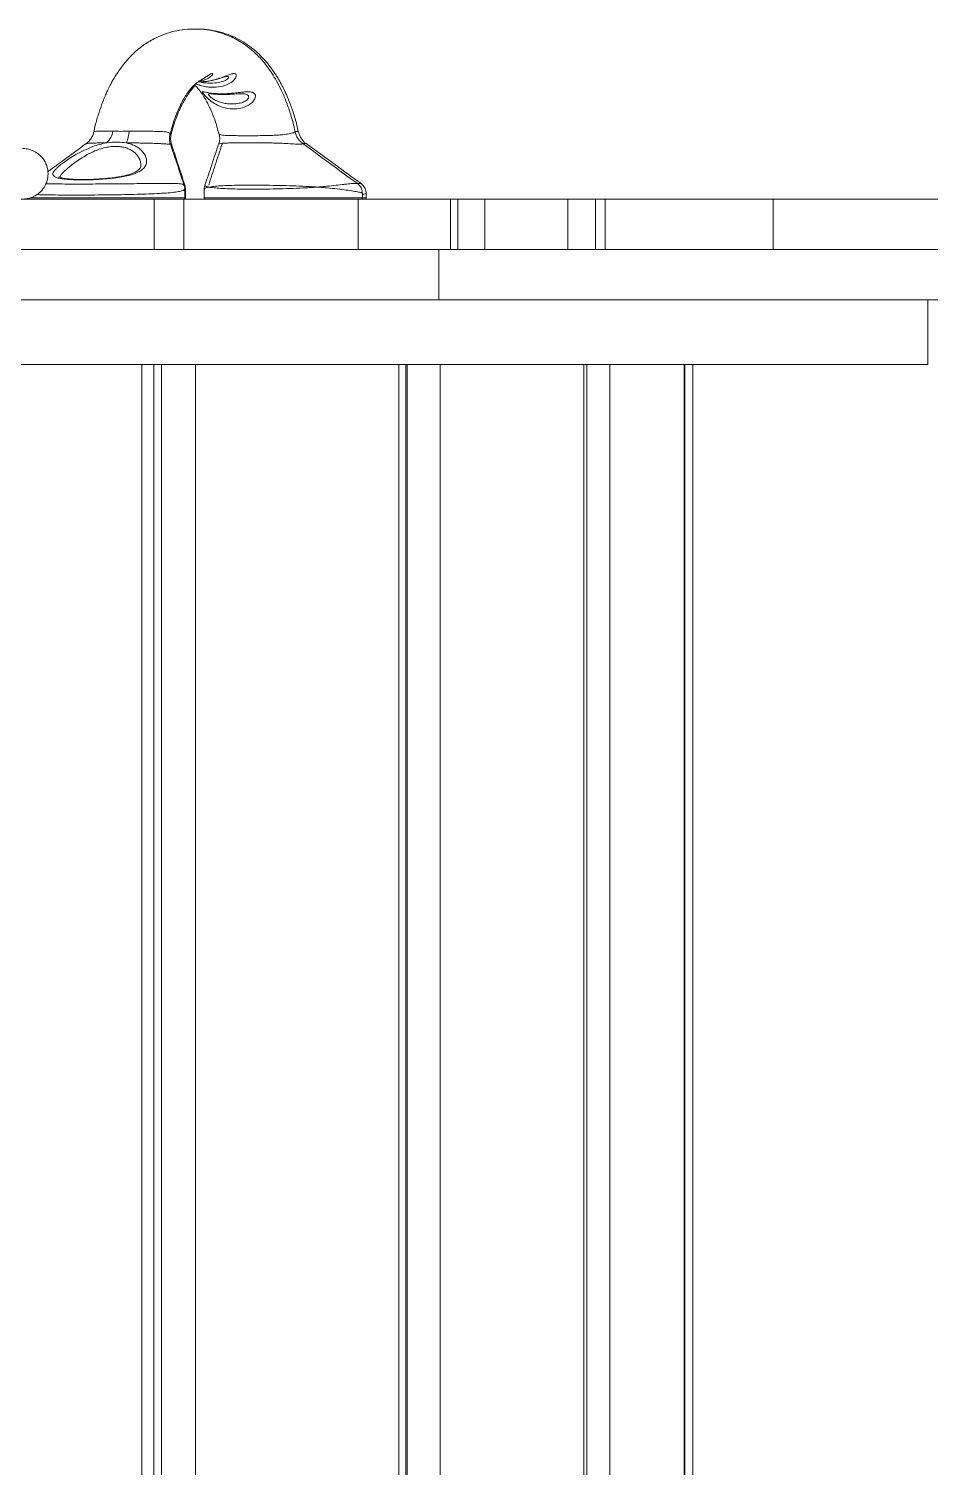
# Model space of a CAD drawing. Header units: millimetres. Extents: x -6304 to 6571, y -6082 to 4447.
# Drawn here: x 1156 to 1532, y 1258 to 1858 of the extents above; entities that cross this region are included whole.
import ezdxf

# ---------------------------------------------------------------- set-up
doc = ezdxf.new("R2010")
doc.units = ezdxf.units.MM
doc.layers.add('DIKOM_ОБЪЕКТ', color=7, linetype='Continuous')

msp = doc.modelspace()

# ---------------------------------------------------------------- linework, layer by layer
at = {"layer": 'DIKOM_ОБЪЕКТ', "color": 7, "linetype": 'Continuous', "lineweight": 15}
for p, q in [((1183.198, 1815.133), (1183.198, 1815.153)), ((1215.024, 1813.995), (1215.292, 1814.221)), ((1215.292, 1814.221), (1215.333, 1814.256)), ((1214.979, 1810.057), (1214.997, 1810.047)), ((1271.707, 1810.15), (1271.665, 1810.175)), ((1221.046, 1787.538), (1221.046, 1791.182)), ((1221.343, 1787.538), (1221.343, 1791.202)), ((1229.198, 1791.18), (1229.198, 1787.538)), ((1276.43, 1792.038), (1276.587, 1792.038)), ((1292.961, 1793.595), (1292.953, 1793.586)), ((1083.531, 1787.038), (1208.35, 1787.038)), ((1156.328, 1787.538), (1175.433, 1787.538)), ((1175.433, 1787.538), (1221.046, 1787.538)), ((1208.35, 1787.038), (1208.35, 1766.038)), ((1208.35, 1787.038), (1220.599, 1787.038)), ((1220.599, 1766.038), (1220.599, 1787.038)), ((1220.599, 1787.038), (1293.47, 1787.038)), ((1221.046, 1787.538), (1221.343, 1787.538)), ((1229.198, 1787.538), (1249.585, 1787.538)), ((1249.585, 1787.538), (1295.198, 1787.538)), ((1293.47, 1787.038), (1293.47, 1766.038)), ((1293.47, 1787.038), (1332.009, 1787.038)), ((1295.198, 1787.538), (1295.198, 1789.445)), ((1295.198, 1787.538), (1296.766, 1787.538)), ((1296.766, 1787.538), (1296.766, 1789.433)), ((1332.009, 1766.038), (1332.009, 1787.038)), ((1332.009, 1787.038), (1335.047, 1787.038)), ((1335.047, 1766.038), (1335.047, 1787.038)), ((1335.047, 1787.038), (1346.367, 1787.038)), ((1346.367, 1787.038), (1346.367, 1766.038)), ((1346.367, 1787.038), (1380.94, 1787.038)), ((1380.94, 1766.038), (1380.94, 1787.038)), ((1380.94, 1787.038), (1392.449, 1787.038)), ((1392.449, 1766.038), (1392.449, 1787.038)), ((1392.449, 1787.038), (1396.502, 1787.038)), ((1396.502, 1766.038), (1396.502, 1787.038)), ((1396.502, 1787.038), (1466.666, 1787.038)), ((1466.666, 1787.038), (1466.666, 1766.038)), ((1466.666, 1787.038), (2068.478, 1787.038)), ((1327.104, 1766.038), (879.17, 1766.038)), ((1293.47, 1766.038), (1327.104, 1766.038)), ((1327.104, 1745.038), (1327.104, 1766.038)), ((1327.104, 1766.038), (2068.478, 1766.038)), ((1466.666, 1766.038), (2068.478, 1766.038)), ((410.93, 1745.038), (1327.104, 1745.038)), ((1327.104, 1745.038), (879.17, 1745.038)), ((1327.104, 1745.038), (2068.478, 1745.038)), ((1531.221, 1718.038), (1531.221, 1745.038)), ((1531.263, 1718.038), (1531.263, 1745.038)), ((206.813, 1718.038), (1531.221, 1718.038)), ((1203.073, -727.962), (1203.073, 1718.038)), ((1208.073, -727.962), (1208.073, 1718.038)), ((1211.391, -727.962), (1211.391, 1718.038)), ((1225.533, 1718.038), (1225.533, -727.962)), ((1310.386, -727.962), (1310.386, 1718.038)), ((1313.315, -727.962), (1313.315, 1718.038)), ((1313.959, -727.962), (1313.959, 1718.038)), ((1327.619, 1718.038), (1327.619, -727.962)), ((1387.62, -727.962), (1387.62, 1718.038)), ((1388.959, -727.962), (1388.959, 1718.038)), ((1398.453, 1718.038), (1398.453, -727.962)), ((1429.511, -727.962), (1429.511, 1718.038)), ((1429.852, -727.962), (1429.852, 1718.038)), ((1433.207, 1718.038), (1433.207, -727.962)), ((1531.263, 1718.038), (1531.221, 1718.038))]:
    msp.add_line(p, q, dxfattribs=at)
for centre, radius, start, end in [((1182.227, 1817.013), 8.986, 313.596635, 349.42639), ((1182.998, 1816.525), 14.919, 336.201872, 355.539202), ((1220.546, 1787.538), 0.5, 270, 0), ((1220.843, 1787.538), 0.5, 270, 0), ((1229.698, 1787.538), 0.5, 180, 270), ((1294.698, 1787.538), 0.5, 270, 0), ((1296.266, 1787.538), 0.5, 270, 0)]:
    msp.add_arc(centre, radius, start, end, dxfattribs=at)
for points, knots in [([(1267.105, 1815.159), (1266.961, 1815.863), (1266.405, 1818.583), (1265.13, 1822.893), (1263.354, 1827.979), (1261.416, 1832.446), (1259.436, 1836.287), (1257.39, 1839.668), (1255.38, 1842.517), (1253.422, 1844.915), (1251.704, 1846.77), (1250.161, 1848.263), (1248.522, 1849.695), (1246.532, 1851.243), (1244.089, 1852.865), (1241.294, 1854.39), (1238.333, 1855.672), (1234.718, 1856.868), (1230.46, 1857.766), (1225.668, 1858.129), (1221.054, 1857.909), (1216.549, 1857.141), (1212.274, 1855.852), (1208.718, 1854.286), (1205.884, 1852.688), (1203.469, 1851.071), (1200.975, 1849.103), (1198.277, 1846.561), (1195.569, 1843.465), (1193.16, 1840.154), (1191.158, 1836.9), (1189.812, 1834.379), (1188.888, 1832.488), (1188.147, 1830.879), (1187.269, 1828.819), (1186.143, 1825.914), (1184.849, 1822.007), (1183.765, 1818.258), (1183.263, 1815.794), (1183.131, 1815.147)], [0, 0, 0, 0, 0.0129598, 0.0500654, 0.0866977, 0.1220963, 0.1554208, 0.1858904, 0.2176803, 0.2436793, 0.2657863, 0.2841166, 0.300288, 0.3212746, 0.3475108, 0.3741386, 0.3998607, 0.4244497, 0.4624214, 0.4969105, 0.5296302, 0.5630544, 0.5979444, 0.6315734, 0.6553106, 0.6782216, 0.7049758, 0.7379907, 0.7737066, 0.8097036, 0.8407907, 0.8651724, 0.8754472, 0.8884244, 0.904865, 0.9243888, 0.9544466, 0.98804, 1, 1, 1, 1]), ([(1268.454, 1815.152), (1268.262, 1816.072), (1267.647, 1819.012), (1266.349, 1823.231), (1264.909, 1827.267), (1263.748, 1830.053), (1262.938, 1831.839), (1262.251, 1833.26), (1261.596, 1834.543), (1260.871, 1835.884), (1260.053, 1837.308), (1258.845, 1839.273), (1257.232, 1841.634), (1255.184, 1844.238), (1252.72, 1846.952), (1249.869, 1849.569), (1246.57, 1852.003), (1243.084, 1854.048), (1239.188, 1855.774), (1234.905, 1857.098), (1230.387, 1857.841), (1227.275, 1858.14), (1225.73, 1858.031), (1225.683, 1858.028)], [0, 0, 0, 0, 0.0338999, 0.1082832, 0.1718033, 0.2088952, 0.2375163, 0.2581515, 0.2791802, 0.3022942, 0.3276052, 0.3552341, 0.4110574, 0.4666764, 0.5204619, 0.5966526, 0.6640646, 0.7287735, 0.7955974, 0.8653718, 0.9322365, 0.9979438, 1, 1, 1, 1]), ([(1226.563, 1835.983), (1227.883, 1836.019), (1230.433, 1836.089), (1233.945, 1836.954), (1236.996, 1837.978), (1239.263, 1838.883), (1240.667, 1839.328), (1241.607, 1839.484), (1242.109, 1839.415), (1242.522, 1839.05), (1242.608, 1838.591), (1242.335, 1837.626), (1241.395, 1836.362), (1239.165, 1834.874), (1236.052, 1833.859), (1232.764, 1833.617), (1229.874, 1833.923), (1227.634, 1834.389), (1226.23, 1834.976), (1225.612, 1835.235)], [0, 0, 0, 0, 0.0967612, 0.1869085, 0.2455017, 0.3185146, 0.3633466, 0.377422, 0.4249052, 0.4371836, 0.4839018, 0.5055945, 0.5783201, 0.6487665, 0.7428464, 0.8384542, 0.8956021, 0.9540302, 1, 1, 1, 1]), ([(1226.518, 1835.951), (1227.126, 1835.951), (1228.476, 1835.951), (1230.518, 1836.188), (1232.513, 1836.562), (1234.233, 1836.991), (1235.681, 1837.417), (1236.843, 1837.782), (1237.711, 1838.049), (1238.3, 1838.212), (1238.596, 1838.265), (1238.58, 1838.263), (1238.575, 1838.262)], [0, 0, 0, 0, 0.1361797, 0.3019167, 0.4433697, 0.5690077, 0.6785254, 0.7697912, 0.8471059, 0.9095391, 0.9705746, 1, 1, 1, 1]), ([(1226.925, 1836.239), (1227.064, 1836.308), (1228.142, 1836.841), (1229.672, 1837.867), (1230.972, 1838.722), (1231.789, 1839.208), (1232.265, 1839.427), (1232.704, 1839.469), (1232.778, 1839.253), (1232.499, 1838.704), (1231.628, 1837.886), (1229.619, 1836.822), (1227.778, 1836.447), (1226.785, 1836.245)], [0, 0, 0, 0, 0.021503, 0.1667777, 0.2600436, 0.2849509, 0.3677976, 0.406794, 0.5101127, 0.546103, 0.6923386, 0.8340276, 1, 1, 1, 1]), ([(1226.967, 1836.013), (1227.182, 1835.956), (1228.235, 1835.679), (1229.688, 1835.537), (1231.945, 1835.413), (1234.298, 1835.524), (1236.726, 1836.009), (1238.335, 1836.68), (1239.005, 1837.202), (1239.304, 1837.614), (1239.349, 1837.882), (1239.178, 1838.147), (1238.876, 1838.234), (1238.596, 1838.269), (1238.497, 1838.258), (1238.477, 1838.256)], [0, 0, 0, 0, 0.0356972, 0.1756451, 0.2449547, 0.4223404, 0.5888315, 0.7026828, 0.7839759, 0.810298, 0.8796085, 0.9085453, 0.9777211, 0.9955575, 1, 1, 1, 1]), ([(1227.51, 1836.551), (1227.701, 1836.656), (1228.314, 1836.991), (1229.153, 1837.515), (1229.958, 1838.012), (1230.474, 1838.323), (1230.739, 1838.459), (1230.717, 1838.45), (1230.71, 1838.446)], [0, 0, 0, 0, 0.1177763, 0.3778274, 0.5817504, 0.7581476, 0.9139961, 1, 1, 1, 1]), ([(1214.94, 1814.193), (1215.248, 1815.377), (1215.937, 1818.024), (1217.183, 1821.588), (1218.564, 1824.921), (1219.942, 1827.687), (1221.308, 1830.028), (1222.581, 1831.886), (1223.682, 1833.273), (1224.554, 1834.237), (1225.241, 1834.911), (1225.776, 1835.385), (1226.247, 1835.765), (1226.688, 1836.078), (1226.854, 1836.178), (1226.932, 1836.224)], [0, 0, 0, 0, 0.085594, 0.1913146, 0.2936727, 0.390302, 0.4789573, 0.5718972, 0.6480772, 0.7127984, 0.7669315, 0.8134432, 0.8685759, 0.9382751, 1, 1, 1, 1]), ([(1215.397, 1814.183), (1215.757, 1815.509), (1216.465, 1818.117), (1217.619, 1821.335), (1218.633, 1823.794), (1219.439, 1825.53), (1220.244, 1827.135), (1221.242, 1828.933), (1222.51, 1830.922), (1223.822, 1832.667), (1224.848, 1833.859), (1225.328, 1834.299), (1225.466, 1834.426)], [0, 0, 0, 0, 0.1290735, 0.2538176, 0.3530245, 0.4214243, 0.4775947, 0.5777429, 0.6986936, 0.8267203, 0.9499928, 1, 1, 1, 1]), ([(1225.114, 1834.776), (1225.371, 1834.531), (1226.018, 1833.914), (1227.264, 1832.426), (1228.682, 1830.418), (1229.924, 1828.335), (1230.865, 1826.537), (1231.676, 1824.832), (1232.503, 1822.933), (1233.489, 1820.353), (1234.471, 1817.424), (1235.042, 1815.205), (1235.299, 1814.204)], [0, 0, 0, 0, 0.0902059, 0.2270019, 0.3624248, 0.4760589, 0.5649692, 0.6200507, 0.6967764, 0.793662, 0.9069884, 1, 1, 1, 1]), ([(1232.137, 1827.834), (1232.047, 1827.902), (1231.271, 1828.489), (1230.143, 1829.513), (1229.243, 1830.486), (1228.677, 1831.16), (1228.431, 1831.514), (1228.351, 1831.812), (1228.519, 1831.857), (1229.087, 1831.791), (1230.099, 1831.567), (1232.229, 1831.203), (1235.189, 1830.952), (1238.29, 1830.997), (1241.126, 1831.226), (1243.135, 1831.453), (1245.277, 1831.704), (1247.394, 1831.903), (1249.248, 1831.752), (1250.073, 1831.244), (1250.491, 1830.632), (1250.596, 1830.06), (1250.395, 1828.965), (1249.564, 1827.584), (1247.661, 1826.09), (1245.074, 1825.008), (1241.773, 1824.499), (1238.198, 1824.861), (1234.831, 1826.029), (1232.99, 1827.263), (1232.137, 1827.834)], [0, 0, 0, 0, 0.0054509, 0.0467581, 0.0734129, 0.0835319, 0.1133092, 0.1225479, 0.1582599, 0.1657253, 0.2102022, 0.2570671, 0.3119738, 0.3781532, 0.4132963, 0.4493353, 0.4741494, 0.517225, 0.5560091, 0.5851354, 0.5926328, 0.6203886, 0.6325843, 0.6762731, 0.7211453, 0.7695632, 0.8269977, 0.8949249, 0.9513522, 1, 1, 1, 1]), ([(1231.841, 1830.992), (1231.677, 1830.997), (1231.271, 1831.008), (1231.039, 1830.92), (1230.939, 1830.736), (1231.021, 1830.517), (1231.305, 1830.138), (1231.635, 1829.805), (1232.244, 1829.287), (1232.756, 1828.919), (1233.291, 1828.597), (1233.438, 1828.513), (1233.504, 1828.476)], [0, 0, 0, 0, 0.1090087, 0.2699809, 0.3422573, 0.4888915, 0.5500058, 0.7087876, 0.7455451, 0.9314244, 0.9695993, 1, 1, 1, 1]), ([(1231.712, 1831.012), (1231.726, 1831.012), (1231.761, 1831.009), (1232.074, 1830.98), (1232.635, 1830.92), (1233.538, 1830.831), (1234.8, 1830.74), (1236.38, 1830.682), (1238.212, 1830.692), (1240.039, 1830.768), (1241.704, 1830.877), (1243.032, 1830.962), (1243.976, 1831.012), (1244.39, 1831.007), (1244.52, 1831.006)], [0, 0, 0, 0, 0.03158184, 0.07701458, 0.13827638, 0.2220407, 0.3205848, 0.44353581, 0.57019746, 0.70271418, 0.80948836, 0.8974807, 0.96809071, 1, 1, 1, 1]), ([(1233.504, 1828.476), (1234.146, 1828.163), (1235.408, 1827.546), (1237.387, 1827.037), (1239.289, 1826.768), (1241.419, 1826.708), (1243.565, 1826.931), (1245.563, 1827.505), (1246.891, 1828.242), (1247.491, 1828.899), (1247.746, 1829.435), (1247.776, 1829.822), (1247.595, 1830.267), (1247.312, 1830.526), (1246.754, 1830.791), (1246.256, 1830.903), (1245.435, 1830.996), (1244.929, 1830.994), (1244.519, 1830.992)], [0, 0, 0, 0, 0.0927343, 0.182419, 0.2723412, 0.3573996, 0.4815551, 0.5814401, 0.6674071, 0.7238919, 0.745496, 0.7945677, 0.8147818, 0.8647278, 0.8782428, 0.9333517, 0.9459824, 1, 1, 1, 1]), ([(1183.098, 1815.175), (1183.046, 1814.912), (1182.884, 1814.103), (1182.294, 1812.844), (1181.415, 1811.546), (1180.532, 1810.643), (1180.052, 1810.292), (1179.908, 1810.187)], [0, 0, 0, 0, 0.12955924, 0.3991982, 0.65505641, 0.89658849, 1, 1, 1, 1]), ([(1183.198, 1815.153), (1183.188, 1815.179), (1183.143, 1815.294), (1183.984, 1815.317), (1185.291, 1815.345), (1186.82, 1815.353), (1188.726, 1815.359), (1190.277, 1815.362), (1191.061, 1815.364)], [0, 0, 0, 0, 0.0716644, 0.3106511, 0.4645683, 0.6220551, 0.8090436, 1, 1, 1, 1]), ([(1191.061, 1815.364), (1192.116, 1815.341), (1194.258, 1815.295), (1196.656, 1815.341), (1197.872, 1815.365)], [0, 0, 0, 0, 0.4924462, 1, 1, 1, 1]), ([(1197.872, 1815.365), (1198.774, 1815.364), (1200.539, 1815.361), (1203.239, 1815.355), (1205.545, 1815.346), (1207.59, 1815.331), (1209.365, 1815.304), (1211.047, 1815.247), (1212.474, 1815.142), (1213.845, 1814.946), (1214.775, 1814.61), (1215.13, 1814.292), (1214.913, 1814.193), (1214.913, 1814.193)], [0, 0, 0, 0, 0.1183104, 0.23146, 0.3470549, 0.4168342, 0.5041094, 0.5936387, 0.6701671, 0.7492047, 0.8754388, 0.9997248, 1, 1, 1, 1]), ([(1214.991, 1810.059), (1214.913, 1810.293), (1214.704, 1810.923), (1214.6, 1812.187), (1214.648, 1813.376), (1214.867, 1814.038), (1214.917, 1814.191)], [0, 0, 0, 0, 0.1938645, 0.5225535, 0.8902727, 1, 1, 1, 1]), ([(1215.499, 1810.089), (1215.388, 1810.513), (1215.144, 1811.445), (1215.107, 1812.878), (1215.317, 1813.819), (1215.41, 1814.235)], [0, 0, 0, 0, 0.3166797, 0.6972563, 1, 1, 1, 1]), ([(1235.355, 1814.202), (1235.449, 1813.834), (1235.667, 1812.973), (1235.633, 1811.614), (1235.47, 1810.559), (1235.284, 1810.1), (1235.251, 1810.021)], [0, 0, 0, 0, 0.2577296, 0.6028864, 0.9319018, 1, 1, 1, 1]), ([(1235.399, 1814.227), (1235.388, 1814.195), (1235.323, 1814.006), (1236.096, 1813.829), (1237.299, 1813.678), (1238.779, 1813.588), (1240.706, 1813.531), (1243.488, 1813.5), (1246.581, 1813.495), (1250.092, 1813.492), (1253.477, 1813.512), (1256.764, 1813.584), (1259.563, 1813.714), (1262.175, 1813.916), (1264.703, 1814.277), (1266.478, 1814.755), (1267.199, 1815.055), (1267.081, 1815.125), (1267.046, 1815.146)], [0, 0, 0, 0, 0.01612277, 0.09468434, 0.14602113, 0.19738731, 0.26441446, 0.33145688, 0.42922972, 0.49131426, 0.57228889, 0.65320749, 0.70802868, 0.76278436, 0.8411086, 0.91121617, 0.97386945, 1, 1, 1, 1]), ([(1267.065, 1815.332), (1267.102, 1815.331), (1267.478, 1815.325), (1267.983, 1815.302), (1268.447, 1815.255), (1268.474, 1815.185), (1268.485, 1815.157)], [0, 0, 0, 0, 0.0398677, 0.3960862, 0.7615922, 1, 1, 1, 1]), ([(1270.331, 1810.187), (1270.036, 1810.413), (1269.383, 1810.914), (1268.464, 1811.986), (1267.674, 1813.341), (1267.212, 1814.446), (1267.118, 1815.083), (1267.106, 1815.171)], [0, 0, 0, 0, 0.1992142, 0.4411335, 0.6884031, 0.9572788, 1, 1, 1, 1]), ([(1271.726, 1810.176), (1271.606, 1810.26), (1271.186, 1810.552), (1270.415, 1811.317), (1269.56, 1812.468), (1268.875, 1813.785), (1268.644, 1814.732), (1268.536, 1815.173)], [0, 0, 0, 0, 0.0880278, 0.308083, 0.5441295, 0.7880979, 1, 1, 1, 1]), ([(1153.391, 1787.038), (1154.031, 1787.073), (1155.423, 1787.148), (1157.611, 1787.818), (1159.915, 1789.119), (1162.049, 1791.243), (1163.602, 1794.159), (1164.177, 1797.585), (1163.602, 1801.011), (1162.049, 1803.928), (1159.914, 1806.05), (1157.607, 1807.36), (1155.416, 1808.006), (1154.017, 1808.132), (1153.374, 1808.132), (1153.37, 1808.132)], [0, 0, 0, 0, 0.0579054, 0.125993, 0.205172, 0.2954921, 0.3949556, 0.4996937, 0.6044336, 0.7038937, 0.7942176, 0.8735369, 0.9417245, 0.9996904, 1, 1, 1, 1]), ([(1179.922, 1810.183), (1175.911, 1807.247), (1170.605, 1803.365), (1165.166, 1799.401), (1163.84, 1798.435)], [0, 0, 0, 0, 0.75614966, 1, 1, 1, 1]), ([(1196.649, 1810.505), (1197.201, 1810.373), (1198.46, 1810.073), (1200.179, 1809.362), (1201.838, 1808.376), (1203.236, 1807.161), (1204.367, 1805.694), (1205.078, 1804.062), (1205.201, 1802.621), (1204.898, 1801.285), (1204.187, 1800.065), (1202.759, 1798.851), (1200.747, 1797.829), (1198.305, 1797.025), (1195.49, 1796.389), (1192.489, 1795.911), (1189.284, 1795.547), (1186.037, 1795.291), (1182.758, 1795.126), (1179.597, 1795.047), (1176.577, 1795.049), (1173.834, 1795.132), (1171.39, 1795.302), (1169.355, 1795.56), (1167.745, 1795.92), (1166.628, 1796.385), (1166.012, 1796.98), (1165.917, 1797.709), (1166.339, 1798.6), (1167.055, 1799.424), (1167.953, 1800.278), (1168.968, 1801.138), (1170.659, 1802.419), (1172.858, 1803.931), (1175.673, 1805.671), (1178.958, 1807.429), (1182.299, 1808.865), (1185.472, 1809.889), (1187.403, 1810.328), (1188.392, 1810.499), (1188.424, 1810.505)], [0, 0, 0, 0, 0.01781567, 0.04061153, 0.06387624, 0.08995876, 0.11655966, 0.14777167, 0.17984435, 0.19769118, 0.22790957, 0.25911733, 0.28889299, 0.31968557, 0.34771743, 0.37659521, 0.40400456, 0.43219754, 0.45940349, 0.48737197, 0.51448946, 0.5423641, 0.56942842, 0.5972471, 0.62426515, 0.65203518, 0.6790471, 0.70681123, 0.73400809, 0.76196728, 0.77166333, 0.79505627, 0.81888348, 0.84934123, 0.88062386, 0.91457654, 0.94968169, 0.97411214, 0.99915506, 1, 1, 1, 1]), ([(1202.695, 1801.179), (1202.696, 1801.547), (1202.697, 1802.465), (1202.15, 1803.891), (1201.233, 1805.347), (1200.075, 1806.543), (1198.672, 1807.526), (1197.095, 1808.274), (1195.284, 1808.788), (1193.223, 1809.065), (1190.915, 1809.038), (1188.442, 1808.697), (1185.966, 1808.051), (1183.219, 1807.044), (1180.312, 1805.619), (1177.468, 1803.891), (1175.006, 1802.174), (1172.501, 1800.249), (1171.219, 1799.052), (1170.444, 1798.329)], [0, 0, 0, 0, 0.04577762, 0.11405937, 0.16999944, 0.22590509, 0.27384403, 0.32174287, 0.36805987, 0.41435317, 0.46539929, 0.5164656, 0.56763826, 0.61886447, 0.6919481, 0.76514223, 0.83177782, 0.89839632, 1, 1, 1, 1]), ([(1188.424, 1810.505), (1187.502, 1810.497), (1185.635, 1810.482), (1183.401, 1810.437), (1181.645, 1810.373), (1180.569, 1810.295), (1180.002, 1810.218), (1179.957, 1810.173), (1179.941, 1810.158)], [0, 0, 0, 0, 0.21604312, 0.43719717, 0.61421438, 0.79645135, 0.92939214, 1, 1, 1, 1]), ([(1196.649, 1810.505), (1195.48, 1810.649), (1192.876, 1810.97), (1190.006, 1810.67), (1188.424, 1810.505)], [0, 0, 0, 0, 0.4488827, 1, 1, 1, 1]), ([(1214.997, 1810.047), (1215.022, 1810.036), (1215.156, 1809.976), (1214.55, 1809.965), (1213.313, 1810.047), (1211.88, 1810.136), (1210.528, 1810.211), (1209.098, 1810.274), (1207.421, 1810.334), (1205.461, 1810.393), (1202.666, 1810.446), (1199.692, 1810.485), (1197.745, 1810.498), (1196.649, 1810.505)], [0, 0, 0, 0, 0.03035605, 0.16816657, 0.30895491, 0.33598143, 0.42610813, 0.51994547, 0.53065747, 0.64535236, 0.76379752, 0.86696825, 1, 1, 1, 1]), ([(1215.385, 1810.058), (1215.422, 1810.072), (1215.502, 1810.1), (1215.197, 1810.151), (1215.034, 1810.179)], [0, 0, 0, 0, 0.4683528, 1, 1, 1, 1]), ([(1220.77, 1792.867), (1219.706, 1796.065), (1217.813, 1801.751), (1215.897, 1807.533), (1215.059, 1810.063)], [0, 0, 0, 0, 0.5624078, 1, 1, 1, 1]), ([(1221.081, 1792.844), (1220.039, 1796.049), (1218.186, 1801.753), (1216.311, 1807.555), (1215.489, 1810.096)], [0, 0, 0, 0, 0.562003, 1, 1, 1, 1]), ([(1235.178, 1810.037), (1234.225, 1807.157), (1232.373, 1801.561), (1230.422, 1795.711), (1229.476, 1792.872)], [0, 0, 0, 0, 0.514654, 1, 1, 1, 1]), ([(1236.617, 1810.087), (1235.682, 1807.19), (1233.867, 1801.571), (1231.957, 1795.702), (1231.032, 1792.859)], [0, 0, 0, 0, 0.5155815, 1, 1, 1, 1]), ([(1270.312, 1810.162), (1270.339, 1810.155), (1270.54, 1810.099), (1270.066, 1809.993), (1268.435, 1809.961), (1265.804, 1810.097), (1262.867, 1810.273), (1260.029, 1810.393), (1257.201, 1810.467), (1253.927, 1810.508), (1250.634, 1810.512), (1247.222, 1810.505), (1244.112, 1810.503), (1241.161, 1810.488), (1238.717, 1810.444), (1236.743, 1810.346), (1235.444, 1810.174), (1235.272, 1810.078), (1235.193, 1810.034)], [0, 0, 0, 0, 0.0103363, 0.0782213, 0.1422362, 0.2136397, 0.2892022, 0.3377708, 0.3873507, 0.4552902, 0.5255844, 0.5777651, 0.6599673, 0.7240273, 0.7899706, 0.8642792, 0.9376762, 1, 1, 1, 1]), ([(1271.665, 1810.175), (1271.652, 1810.186), (1271.601, 1810.23), (1271.231, 1810.274), (1270.726, 1810.321), (1270.406, 1810.338), (1270.13, 1810.353)], [0, 0, 0, 0, 0.1589662, 0.620471, 0.6731141, 1, 1, 1, 1]), ([(1292.987, 1793.634), (1289.481, 1796.194), (1281.972, 1801.677), (1274.358, 1807.234), (1270.298, 1810.196)], [0, 0, 0, 0, 0.46684277, 1, 1, 1, 1]), ([(1294.565, 1793.617), (1291.025, 1796.182), (1283.452, 1801.673), (1275.773, 1807.236), (1271.683, 1810.199)], [0, 0, 0, 0, 0.4672853, 1, 1, 1, 1]), ([(1202.73, 1801.184), (1202.727, 1800.998), (1202.719, 1800.538), (1202.467, 1799.991), (1201.962, 1799.353), (1201.272, 1798.785), (1200.33, 1798.23), (1199.114, 1797.695), (1197.616, 1797.192), (1195.873, 1796.747), (1193.925, 1796.359), (1191.813, 1796.03), (1189.559, 1795.759), (1187.218, 1795.543), (1184.834, 1795.381), (1182.451, 1795.27), (1180.12, 1795.21), (1177.887, 1795.199), (1175.792, 1795.235), (1173.881, 1795.319), (1172.194, 1795.451), (1170.769, 1795.625), (1169.693, 1795.829), (1168.978, 1796.03), (1168.562, 1796.214), (1168.522, 1796.244), (1168.503, 1796.258)], [0, 0, 0, 0, 0.0386251, 0.0956823, 0.1391262, 0.1791306, 0.217106, 0.2577139, 0.2992969, 0.341527, 0.3835533, 0.4266899, 0.4700008, 0.5136874, 0.5577241, 0.6017032, 0.6459344, 0.6898581, 0.7336811, 0.7773848, 0.8203303, 0.8630354, 0.9041092, 0.9395084, 0.9714495, 1, 1, 1, 1]), ([(1170.444, 1798.329), (1170.312, 1798.191), (1169.805, 1797.666), (1169.162, 1796.883), (1168.954, 1796.342), (1168.859, 1796.094)], [0, 0, 0, 0, 0.1612167, 0.6158464, 1, 1, 1, 1]), ([(1220.943, 1791.184), (1220.947, 1791.083), (1220.958, 1790.825), (1219.92, 1790.427), (1217.971, 1790.032), (1215.161, 1789.705), (1211.564, 1789.436), (1207.332, 1789.222), (1202.513, 1789.051), (1197.328, 1788.921), (1191.831, 1788.822), (1186.275, 1788.755), (1180.721, 1788.714), (1176.24, 1788.703), (1172.001, 1788.708), (1168.019, 1788.73), (1163.923, 1788.786), (1160.97, 1788.849), (1159.739, 1788.906), (1159.35, 1788.925)], [0, 0, 0, 0, 0.0411661, 0.1061903, 0.1692843, 0.2341979, 0.2972795, 0.3621872, 0.4252677, 0.4901744, 0.5532532, 0.6181624, 0.6812419, 0.7461521, 0.7796553, 0.8427497, 0.9076704, 0.970781, 1, 1, 1, 1]), ([(1163.002, 1793.4), (1164.022, 1793.387), (1166.052, 1793.36), (1169.877, 1793.334), (1173.465, 1793.322), (1177.298, 1793.319), (1181.332, 1793.325), (1186.299, 1793.345), (1191.372, 1793.378), (1196.35, 1793.421), (1201.181, 1793.473), (1205.688, 1793.53), (1209.818, 1793.584), (1213.436, 1793.617), (1216.493, 1793.603), (1218.838, 1793.491), (1220.41, 1793.243), (1220.611, 1792.971), (1220.705, 1792.844)], [0, 0, 0, 0, 0.0632928, 0.1259099, 0.1901858, 0.2233532, 0.2859276, 0.3501628, 0.4129873, 0.4774631, 0.5408475, 0.6058602, 0.6702658, 0.7362649, 0.8024812, 0.8704029, 0.9392021, 1, 1, 1, 1]), ([(1221.016, 1791.181), (1221.024, 1791.303), (1221.06, 1791.845), (1220.952, 1792.443), (1220.772, 1792.843), (1220.76, 1792.87)], [0, 0, 0, 0, 0.2119305, 0.9465889, 1, 1, 1, 1]), ([(1220.984, 1792.695), (1221.045, 1792.73), (1221.128, 1792.777), (1221.06, 1792.818), (1221.042, 1792.828)], [0, 0, 0, 0, 0.73987574, 1, 1, 1, 1]), ([(1221.279, 1791.202), (1221.303, 1791.228), (1221.394, 1791.328), (1221.186, 1791.422), (1221.03, 1791.491)], [0, 0, 0, 0, 0.2544821, 1, 1, 1, 1]), ([(1221.297, 1791.202), (1221.307, 1791.449), (1221.33, 1792.013), (1221.153, 1792.54), (1221.053, 1792.836)], [0, 0, 0, 0, 0.4382498, 1, 1, 1, 1]), ([(1229.488, 1792.873), (1229.473, 1792.839), (1229.296, 1792.446), (1229.186, 1791.847), (1229.224, 1791.31), (1229.234, 1791.177)], [0, 0, 0, 0, 0.067042, 0.7696602, 1, 1, 1, 1]), ([(1231.038, 1792.038), (1231.033, 1792.038), (1231.019, 1792.038), (1230.973, 1792.022), (1230.826, 1791.999), (1230.554, 1791.931), (1229.866, 1791.752), (1229.223, 1791.494), (1229.3, 1791.261), (1229.327, 1791.18)], [0, 0, 0, 0, 0.0041664, 0.01151, 0.0386914, 0.1275041, 0.2545326, 0.7418848, 1, 1, 1, 1]), ([(1229.551, 1792.842), (1229.516, 1792.817), (1229.344, 1792.698), (1229.666, 1792.483), (1230.112, 1792.283), (1230.435, 1792.186), (1230.641, 1792.13), (1230.764, 1792.101), (1230.907, 1792.064), (1230.989, 1792.056), (1231.033, 1792.04), (1231.038, 1792.038)], [0, 0, 0, 0, 0.0997234, 0.481558, 0.7032034, 0.8353555, 0.8582784, 0.9240407, 0.9600077, 0.9952101, 1, 1, 1, 1]), ([(1231.038, 1792.038), (1231.044, 1792.038), (1231.624, 1792.064), (1233.062, 1792.375), (1235.941, 1792.561), (1239.597, 1792.734), (1244.19, 1792.832), (1249.428, 1792.869), (1255.1, 1792.824), (1260.639, 1792.728), (1266.258, 1792.567), (1270.768, 1792.366), (1273.78, 1792.208), (1275.181, 1792.123), (1275.852, 1792.08), (1276.184, 1792.058), (1276.346, 1792.047), (1276.412, 1792.04), (1276.43, 1792.038)], [0, 0, 0, 0, 0.0008784, 0.0958176, 0.1930559, 0.2905392, 0.3908788, 0.5081595, 0.6067316, 0.7083872, 0.8069926, 0.9084544, 0.9563374, 0.9791856, 0.9903295, 0.9960204, 0.9989581, 1, 1, 1, 1]), ([(1276.43, 1792.027), (1276.412, 1792.026), (1276.346, 1792.025), (1276.186, 1792.014), (1275.855, 1791.993), (1275.187, 1791.95), (1273.791, 1791.864), (1270.809, 1791.688), (1266.303, 1791.491), (1260.734, 1791.315), (1255.206, 1791.203), (1249.569, 1791.158), (1244.346, 1791.192), (1239.736, 1791.321), (1236.037, 1791.445), (1233.096, 1791.862), (1231.629, 1791.846), (1231.044, 1792.036), (1231.038, 1792.038)], [0, 0, 0, 0, 0.0010331, 0.0039583, 0.0096408, 0.0207694, 0.043604, 0.0914906, 0.191588, 0.291685, 0.3917605, 0.4918346, 0.6090794, 0.7080095, 0.8069434, 0.9030161, 0.999066, 1, 1, 1, 1]), ([(1295.14, 1789.445), (1295.099, 1789.515), (1295.009, 1789.669), (1293.739, 1789.976), (1291.58, 1790.363), (1288.58, 1790.806), (1284.806, 1791.288), (1281.01, 1791.674), (1278.209, 1791.919), (1276.943, 1792.003), (1276.643, 1792.033), (1276.587, 1792.038)], [0, 0, 0, 0, 0.1265931, 0.2797726, 0.4288443, 0.5822752, 0.731322, 0.8846914, 0.9728567, 0.9948774, 1, 1, 1, 1]), ([(1276.589, 1792.05), (1276.646, 1792.053), (1276.949, 1792.068), (1278.228, 1792.181), (1280.871, 1792.408), (1284.344, 1792.805), (1286.752, 1793.097), (1288.873, 1793.337), (1290.702, 1793.511), (1292.29, 1793.608), (1293.04, 1793.618), (1292.979, 1793.6), (1292.961, 1793.595)], [0, 0, 0, 0, 0.0056437, 0.0300512, 0.1280502, 0.2800616, 0.4321015, 0.4626489, 0.6237646, 0.7849862, 0.9402744, 1, 1, 1, 1]), ([(1295.157, 1789.444), (1295.165, 1789.662), (1295.186, 1790.267), (1294.917, 1791.199), (1294.458, 1792.147), (1293.88, 1792.893), (1293.361, 1793.384), (1293.08, 1793.573), (1292.989, 1793.634)], [0, 0, 0, 0, 0.12325572, 0.34294396, 0.54477904, 0.73388414, 0.91406029, 1, 1, 1, 1]), ([(1293.176, 1793.503), (1293.429, 1793.512), (1294.199, 1793.539), (1294.644, 1793.577), (1294.544, 1793.589), (1294.513, 1793.592)], [0, 0, 0, 0, 0.2526412, 0.7695512, 1, 1, 1, 1]), ([(1296.731, 1789.432), (1296.728, 1789.736), (1296.721, 1790.422), (1296.397, 1791.411), (1295.901, 1792.322), (1295.307, 1793.026), (1294.828, 1793.454), (1294.592, 1793.605), (1294.543, 1793.636)], [0, 0, 0, 0, 0.1715337, 0.3872785, 0.5864385, 0.7736924, 0.9532054, 1, 1, 1, 1]), ([(1296.737, 1789.433), (1296.683, 1789.36), (1296.579, 1789.223), (1295.642, 1789.127), (1295.198, 1789.081)], [0, 0, 0, 0, 0.5258643, 1, 1, 1, 1])]:
    msp.add_open_spline(points, degree=3, knots=knots, dxfattribs=at)

doc.saveas('drawing.dxf')
